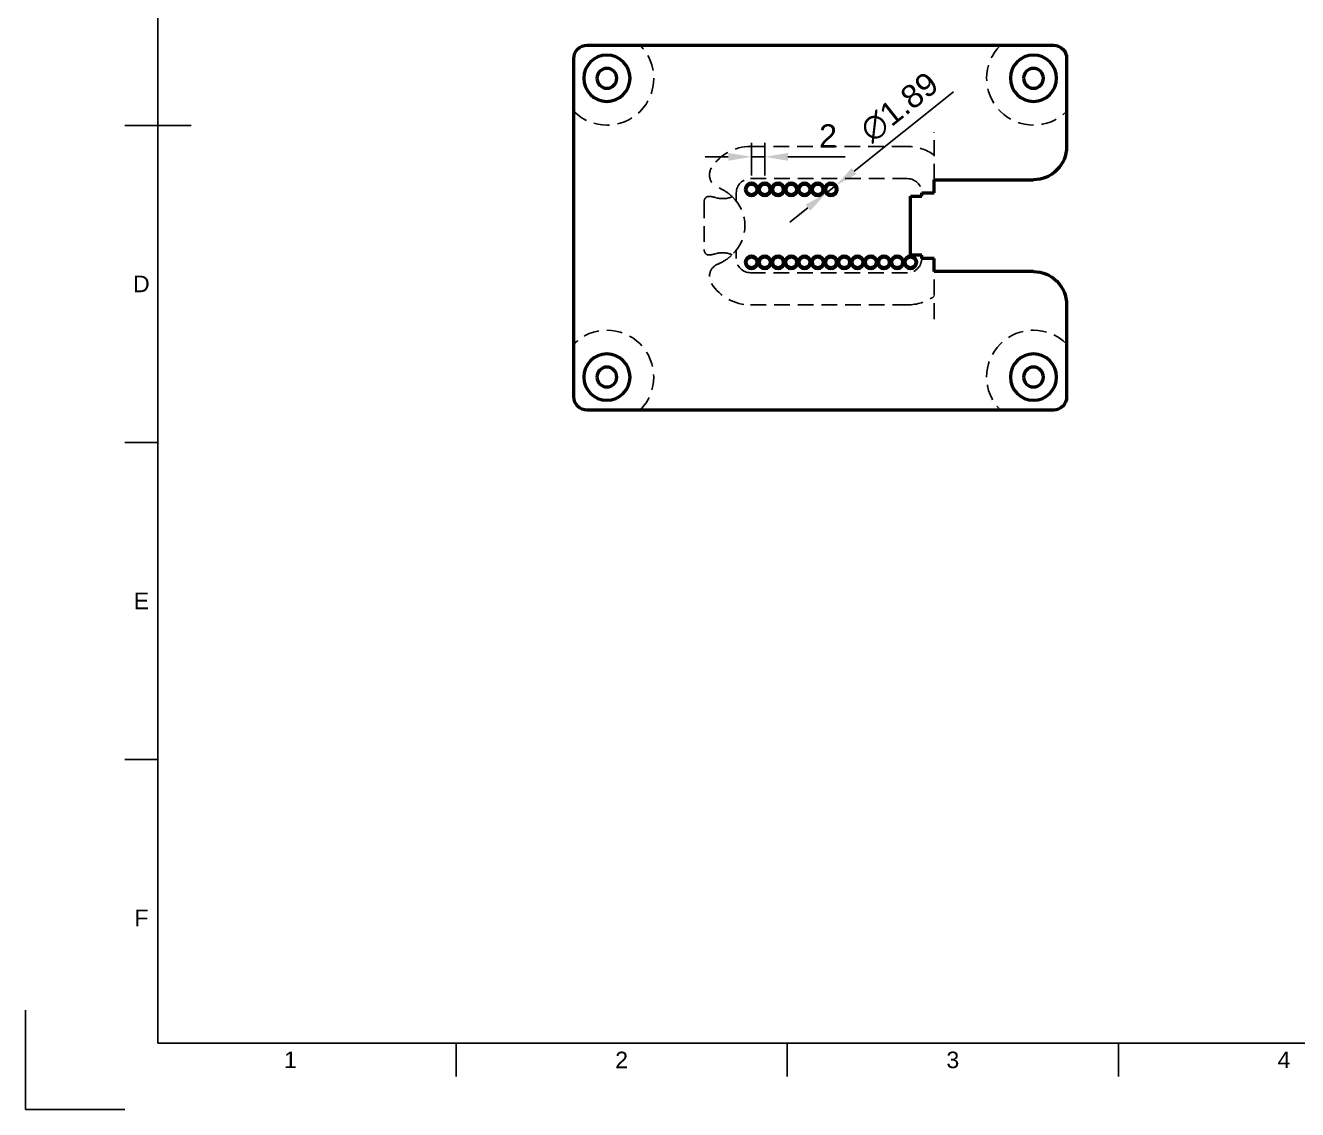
# Model space of a CAD drawing. Header units: millimetres. Extents: x 0 to 420, y 0 to 297.
# Drawn here: x 0 to 192, y 0 to 163.6 of the extents above; entities that cross this region are included whole.
import ezdxf
from ezdxf.enums import TextEntityAlignment as Align

# ---------------------------------------------------------------- set-up
doc = ezdxf.new("R2010")
doc.units = ezdxf.units.MM
doc.header["$LTSCALE"] = 0.75
doc.linetypes.add('HIDDEN2', pattern=[4.7625, 3.175, -1.5875])
for name, color, linetype, lineweight in [('BORDER', 7, 'Continuous', 25), ('FD_Dimensions', 7, 'Continuous', 25), ('Hidden', 7, 'HIDDEN2', 25), ('Visible', 7, 'Continuous', 50)]:
    doc.layers.add(name, color=color, linetype=linetype, lineweight=lineweight)
doc.styles.add('FusionTitle', font='Arial.ttf')
doc.styles.get("Standard").update_dxf_attribs({"font": 'Arial.ttf'})
doc.dimstyles.new('Dim-ISO-25', dxfattribs={"dimtxt": 3.5, "dimasz": 3.5, "dimexe": 2.1, "dimexo": 2.1, "dimgap": 1.4, "dimtad": 1, "dimzin": 12, "dimdsep": 46, "dimtxsty": 'Standard', "dimcen": 0, "dimazin": 3, "dimtp": 0.1, "dimtm": 0.1, "dimtfac": 0.714286, "dimtmove": 0, "dimatfit": 3, "dimfxl": 1, "dimtzin": 12, "dimarcsym": 0})

# ---------------------------------------------------------------- blocks, each defined once
blk = doc.blocks.new('ISO_A3_SHEET')
at = {"layer": 'BORDER'}
for p, q in [((20, 287), (20, 10)), ((15, 148.5), (25, 148.5)), ((15, 100.66667), (20, 100.66667)), ((15, 52.83334), (20, 52.83334)), ((20, 10), (410, 10)), ((65, 5), (65, 10)), ((115, 5), (115, 10)), ((165, 5), (165, 10))]:
    blk.add_line(p, q, dxfattribs=at)
at = {"layer": 'Defpoints'}
for p, q in [((0, 15), (0, 0)), ((0, 0), (15, 0))]:
    blk.add_line(p, q, dxfattribs=at)
at = {"layer": 'BORDER', "style": 'FusionTitle'}
for s, p in [('D', (17.5, 124.58334)), ('E', (17.5, 76.75001)), ('F', (17.5, 28.91668)), ('1', (40, 7.5)), ('2', (90, 7.5)), ('3', (140, 7.5)), ('4', (190, 7.5))]:
    blk.add_text(s, height=2.5, dxfattribs=at).set_placement(p, align=Align.MIDDLE)
blk = doc.blocks.new('*D20')
at = {"layer": 'Defpoints', "color": 0, "transparency": 16777216}
for p in [(111.609268, 143.758198), (109.609268, 138.844494), (111.609268, 138.844494)]:
    blk.add_point(p, dxfattribs=at)
at = {"layer": 'FD_Dimensions', "color": 0, "lineweight": -2, "transparency": 16777216}
for p, q in [((109.609268, 140.944494), (109.609268, 145.858198)), ((111.609268, 140.944494), (111.609268, 145.858198)), ((106.109268, 143.758198), (102.609268, 143.758198)), ((109.609268, 143.758198), (111.609268, 143.758198)), ((115.109268, 143.758198), (123.727481, 143.758198))]:
    blk.add_line(p, q, dxfattribs=at)
at = {"layer": 'FD_Dimensions', "color": 0, "transparency": 16777216}
for points in [[(106.109268, 144.341532), (106.109268, 143.174865), (109.609268, 143.758198)], [(115.109268, 144.341532), (115.109268, 143.174865), (111.609268, 143.758198)]]:
    blk.add_solid(points, dxfattribs=at)
at = {"layer": 'FD_Dimensions', "color": 0, "transparency": 16777216, "insert": (121.168374, 146.915361), "char_height": 3.5, "attachment_point": 5}
blk.add_mtext('2', dxfattribs=at)
blk = doc.blocks.new('*D21')
at = {"layer": 'Defpoints', "color": 0, "transparency": 16777216}
for p in [(122.34905, 139.432497), (120.869486, 138.25649)]:
    blk.add_point(p, dxfattribs=at)
at = {"layer": 'FD_Dimensions', "color": 0, "lineweight": -2, "transparency": 16777216}
for p, q in [((140.124597, 153.561094), (125.088983, 141.610287)), ((120.869486, 138.25649), (122.34905, 139.432497)), ((118.129554, 136.0787), (115.389621, 133.900911))]:
    blk.add_line(p, q, dxfattribs=at)
at = {"layer": 'FD_Dimensions', "color": 0, "transparency": 16777216}
for points in [[(124.726018, 142.066942), (125.451948, 141.153631), (122.34905, 139.432497)], [(117.766589, 136.535356), (118.492518, 135.622045), (120.869486, 138.25649)]]:
    blk.add_solid(points, dxfattribs=at)
at = {"layer": 'FD_Dimensions', "color": 0, "transparency": 16777216, "insert": (131.932813, 151.246122), "char_height": 3.5, "attachment_point": 5, "rotation": 38.47885958}
blk.add_mtext('∅1.89', dxfattribs=at)

msp = doc.modelspace()

# ---------------------------------------------------------------- linework, layer by layer
at = {"layer": 'Hidden', "extrusion": (0, 1, 0)}
for p, q in [((137.208, 140.307), (137.208, 147.462)), ((133.158, 145.319), (109.458, 145.319)), ((109.458, 140.469), (133.158, 140.469)), ((107.308, 137.079), (107.308, 138.319)), ((102.458, 136.89), (102.458, 129.847)), ((107.308, 128.419), (107.308, 129.658)), ((133.157, 126.269), (109.458, 126.269)), ((137.208, 119.275), (137.208, 126.437)), ((109.458, 121.419), (133.157, 121.419))]:
    msp.add_line(p, q, dxfattribs=at)
at = {"layer": 'Hidden'}
for centre, radius, start, end in [((87.779, 155.612), 7.071, 225, 45), ((152.179, 155.612), 7.071, 135, 315), ((109.458, 138.319), 7, 90, 147.1346), ((133.158, 138.319), 7, 54.64987, 90), ((105.258, 141.032), 2, 147.1346, 247.41264), ((105.258, 141.032), 3.582, 254.66875, 293.68164), ((105.258, 125.705), 3.582, 66.31836, 105.33125), ((105.258, 125.705), 2, 112.58736, 212.8654), ((109.458, 128.419), 7, 212.8654, 270), ((133.16, 128.417), 6.998, 269.98231, 305.34166), ((87.779, 110.532), 7.071, 315, 135), ((152.179, 110.532), 7.071, 45, 225)]:
    msp.add_arc(centre, radius, start, end, dxfattribs=at)
at = {"layer": 'Hidden', "extrusion": (1e-16, 0, -1)}
for centre, radius, start, end in [((-109.458, 138.319), 2.15, 0, 90), ((-133.158, 138.319), 2.15, 90, 180), ((-109.458, 128.419), 2.15, 270, 0), ((-133.16, 128.417), 2.148, 179.94465, 270.05535)]:
    msp.add_arc(centre, radius, start, end, dxfattribs=at)
msp.add_ellipse((101.503, 133.369), major_axis=(7.12, 0), ratio=0.9000441, start_param=-0.7531337, end_param=0.7531337, dxfattribs=at)
at = {"layer": 'Hidden'}
for points, knots in [([(106.697, 137.751), (106.466, 137.972), (106.238, 138.16), (105.426, 138.76), (104.907, 139.012), (104.493, 139.184), (104.491, 139.185), (104.49, 139.185)], [-0.31260499, -0.31260499, -0.31260499, -0.31260499, -0.22792263, -0.22792263, 0, 0, 0.00092689, 0.00092689, 0.00092689, 0.00092689]), ([(102.458, 136.89), (102.458, 137.05), (102.48, 137.199), (102.556, 137.415), (102.6, 137.499), (102.713, 137.629), (102.775, 137.676), (102.927, 137.75), (103.014, 137.77), (103.234, 137.791), (103.373, 137.78), (103.636, 137.741), (103.772, 137.712), (104.039, 137.649), (104.176, 137.614), (104.311, 137.577)], [0, 0, 0, 0, 0.04798293, 0.04798293, 0.08135001, 0.08135001, 0.11018366, 0.11018366, 0.14261599, 0.14261599, 0.18981804, 0.18981804, 0.23731012, 0.23731012, 0.285564, 0.285564, 0.285564, 0.285564]), ([(104.311, 129.16), (104.132, 129.111), (103.951, 129.064), (103.626, 128.995), (103.471, 128.967), (103.19, 128.948), (103.064, 128.954), (102.871, 129.01), (102.797, 129.046), (102.673, 129.147), (102.626, 129.206), (102.54, 129.355), (102.508, 129.447), (102.467, 129.642), (102.458, 129.745), (102.458, 129.847)], [0, 0, 0, 0, 0.05551516, 0.05551516, 0.10205211, 0.10205211, 0.1441903, 0.1441903, 0.17442803, 0.17442803, 0.20137929, 0.20137929, 0.23518231, 0.23518231, 0.27056419, 0.27056419, 0.27056419, 0.27056419]), ([(104.49, 127.552), (104.491, 127.552), (104.493, 127.553), (104.908, 127.726), (105.429, 127.978), (106.242, 128.58), (106.468, 128.767), (106.697, 128.986)], [-0.39652705, -0.39652705, -0.39652705, -0.39652705, -0.39535751, -0.39535751, -0.1064987, -0.1064987, -0.00045878, -0.00045878, -0.00045878, -0.00045878])]:
    msp.add_open_spline(points, degree=3, knots=knots, dxfattribs=at)
at = {"layer": 'Visible', "extrusion": (0, 1, 0)}
for p, q in [((84.779, 160.612), (155.179, 160.612)), ((82.779, 107.532), (82.779, 158.612)), ((157.179, 158.612), (157.179, 145.307)), ((137.208, 138.319), (137.208, 140.307)), ((137.208, 140.307), (152.179, 140.307)), ((135.308, 137.819), (135.308, 138.319)), ((135.308, 138.319), (137.208, 138.319)), ((133.632, 128.919), (133.632, 137.819)), ((133.632, 137.819), (135.308, 137.819)), ((135.307, 128.919), (133.632, 128.919)), ((135.308, 128.419), (135.307, 128.919)), ((137.208, 128.419), (135.308, 128.419)), ((137.208, 126.437), (137.208, 128.419)), ((152.179, 126.437), (137.208, 126.437)), ((157.179, 121.437), (157.179, 107.532)), ((155.179, 105.532), (84.779, 105.532))]:
    msp.add_line(p, q, dxfattribs=at)
at = {"layer": 'Visible', "extrusion": (1e-16, 0, -1)}
for centre, radius in [((-87.779, 155.612), 3.49), ((-152.179, 155.612), 3.49), ((-87.779, 155.612), 1.5), ((-152.179, 155.612), 1.5), ((-109.609, 138.844), 0.945), ((-111.609, 138.844), 0.945), ((-113.609, 138.844), 0.945), ((-115.609, 138.844), 0.945), ((-117.609, 138.844), 0.945), ((-119.609, 138.844), 0.945), ((-121.609, 138.844), 0.945), ((-109.609, 127.844), 0.945), ((-111.609, 127.844), 0.945), ((-113.609, 127.844), 0.945), ((-115.609, 127.844), 0.945), ((-117.609, 127.844), 0.945), ((-119.609, 127.844), 0.945), ((-121.609, 127.844), 0.945), ((-123.609, 127.844), 0.945), ((-125.609, 127.844), 0.945), ((-127.609, 127.844), 0.945), ((-129.609, 127.844), 0.945), ((-131.609, 127.844), 0.945), ((-133.609, 127.844), 0.945), ((-87.779, 110.532), 3.49), ((-152.179, 110.532), 3.49), ((-87.779, 110.532), 1.5), ((-152.179, 110.532), 1.5)]:
    msp.add_circle(centre, radius, dxfattribs=at)
at = {"layer": 'Visible'}
for centre, radius in [((109.609, 138.844), 0.795), ((111.609, 138.844), 0.795), ((113.609, 138.844), 0.795), ((115.609, 138.844), 0.795), ((117.609, 138.844), 0.795), ((119.609, 138.844), 0.795), ((121.609, 138.844), 0.795), ((109.609, 127.844), 0.81), ((111.609, 127.844), 0.81), ((113.609, 127.844), 0.81), ((115.609, 127.844), 0.81), ((117.609, 127.844), 0.81), ((119.609, 127.844), 0.81), ((121.609, 127.844), 0.81), ((123.609, 127.844), 0.81), ((125.609, 127.844), 0.81), ((127.609, 127.844), 0.81), ((129.609, 127.844), 0.81), ((131.609, 127.844), 0.81), ((133.609, 127.844), 0.81)]:
    msp.add_circle(centre, radius, dxfattribs=at)
at = {"layer": 'Visible', "extrusion": (1e-16, 0, -1)}
for centre, radius, start, end in [((-84.779, 158.612), 2, 0, 90), ((-155.179, 158.612), 2, 90, 180), ((-152.179, 145.307), 5, 180, 270), ((-152.179, 121.437), 5, 90, 180), ((-84.779, 107.532), 2, 270, 0), ((-155.179, 107.532), 2, 180, 270)]:
    msp.add_arc(centre, radius, start, end, dxfattribs=at)

# ---------------------------------------------------------------- block references
at = {"layer": 'BORDER'}
msp.add_blockref('ISO_A3_SHEET', (0, 0), dxfattribs=at)

# ---------------------------------------------------------------- dimensions: what is measured, and where the dimension line sits
at = {"layer": 'FD_Dimensions'}
dim = msp.add_diameter_dim_2p(p1=(120.869, 138.256), p2=(122.349, 139.432), dimstyle='Dim-ISO-25', override={"dimlfac": 1}, dxfattribs=at)
dim.commit()
dim.dimension.update_dxf_attribs({"geometry": '*D21', "text_midpoint": (133.977, 148.675), "dimtype": 163})
dim = msp.add_aligned_dim(p1=(109.609, 138.844), p2=(111.609, 138.844), distance=4.914, dimstyle='Dim-ISO-25', override={"dimlfac": 1, "dimclrd": 0, "dimclre": 0}, dxfattribs=at)
dim.commit()
dim.dimension.update_dxf_attribs({"geometry": '*D20', "text_midpoint": (121.168, 146.915)})

doc.saveas('drawing.dxf')
